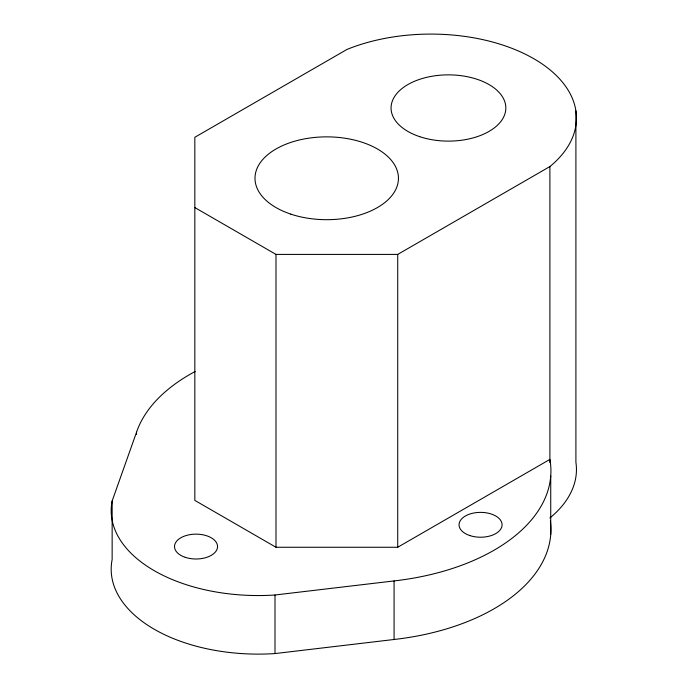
<?xml version="1.0" encoding="UTF-8"?>
<svg xmlns="http://www.w3.org/2000/svg" width="688" height="688" viewBox="0 0 688 688"><rect width="100%" height="100%" fill="white"/><g stroke="black" fill="none" stroke-linecap="round" stroke-linejoin="round"><path stroke-width="1.03" d="M550.374 521.065A194.033 112.024 0 0 1 394.078 639.487L275.002 653.566A147.051 84.899 0 0 1 112.144 559.542L112.144 500.976L136.534 432.227A194.033 112.024 0 0 1 195.16 371.486M194.833 207.561L275.991 254.414L397.724 254.414L549.893 166.556A145.607 84.065 0 0 0 533.802 58.712A145.607 84.065 0 0 0 347.001 49.424L194.833 137.273L194.833 500.4L275.991 547.261L397.724 547.261L549.893 459.403A194.033 112.024 0 0 1 394.078 580.921L275.002 595A147.051 84.899 0 0 1 112.144 500.976M575.908 110.94L575.908 462.353A145.607 84.065 0 0 1 549.893 517.969M550.735 475.976L550.735 534.55M549.893 166.556L549.893 462.603M397.724 254.414L397.724 547.261M394.078 580.921L394.078 639.487M275.991 254.414L275.991 547.261M275.002 595L275.002 653.566M136.534 432.227L136.534 434.352M419.757 136.68A57.388 33.127 0 0 0 505.835 107.99A57.388 33.127 0 0 0 419.757 79.301A57.388 33.127 0 0 0 419.757 136.68M290.852 214.14A71.733 41.418 0 0 0 398.447 178.269A71.733 41.418 0 0 0 290.852 142.407A71.733 41.418 0 0 0 290.852 214.14M185.261 557.332A21.517 12.427 0 0 0 217.546 546.573A21.517 12.427 0 0 0 185.261 535.814A21.517 12.427 0 0 0 185.261 557.332M469.801 535.556A21.517 12.427 0 0 0 502.077 524.798A21.517 12.427 0 0 0 469.801 514.039A21.517 12.427 0 0 0 469.801 535.556"/></g></svg>
